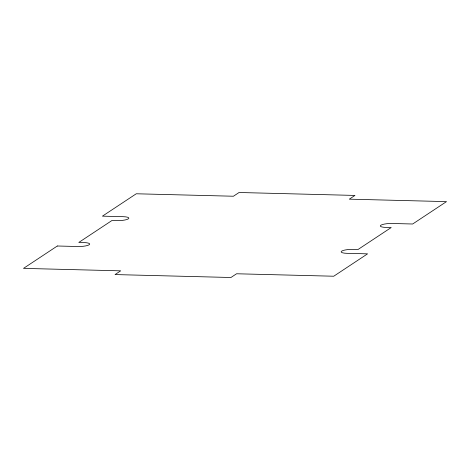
<?xml version="1.0" encoding="UTF-8"?>
<svg xmlns="http://www.w3.org/2000/svg" width="470" height="470" viewBox="0 0 470 470"><rect width="100%" height="100%" fill="white"/><g stroke="black" fill="none" stroke-linecap="round" stroke-linejoin="round"><path stroke-width="0.7" d="M57.328 245.998L23.5 268.382L120.678 270.838L115.038 274.568L230.929 277.5L236.563 273.769L333.741 276.225L367.569 253.847L346.889 253.324A8.748 1.921 -3.3 0 1 341.661 251.139A8.748 1.921 -3.3 0 1 352.853 249.376L358.022 249.505L391.193 227.556L386.023 227.427A8.748 1.921 -3.3 0 1 380.8 225.248A8.748 1.921 -3.3 0 1 391.992 223.479L412.672 224.002L446.5 201.618L349.322 199.162L354.962 195.432L239.071 192.5L233.437 196.231L136.259 193.775L102.431 216.153L123.111 216.676A8.748 1.921 -3.3 0 1 128.339 218.861A8.748 1.921 -3.3 0 1 117.148 220.624L111.978 220.495L78.807 242.444L83.977 242.573A8.748 1.921 -3.3 0 1 89.2 244.753A8.748 1.921 -3.3 0 1 78.008 246.521L57.328 245.998"/></g></svg>
